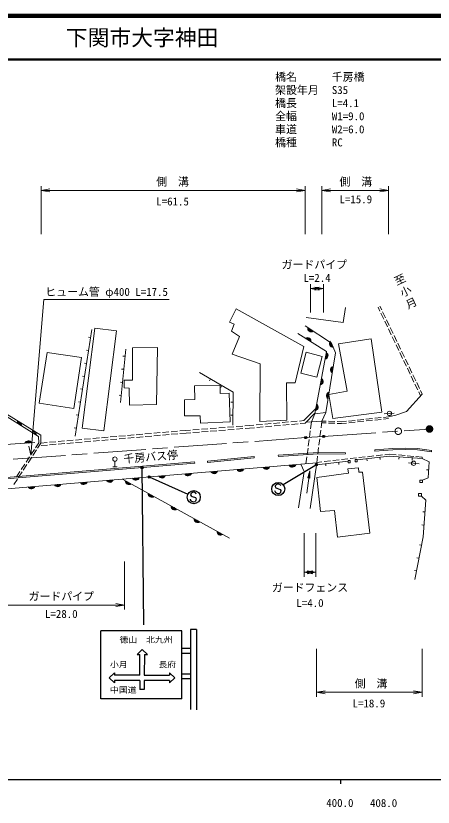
# Model space of a CAD drawing. Units: millimetres, scale not verified. Extents: x 40000 to 680000, y 20000 to 380000.
# Drawn here: x 393572 to 489234, y 198688 to 380000 of the extents above; entities that cross this region are included whole.
import ezdxf
from ezdxf.enums import TextEntityAlignment as Align

# ---------------------------------------------------------------- set-up
doc = ezdxf.new("R2010")
doc.units = ezdxf.units.MM
doc.header["$LTSCALE"] = 1000
doc.header["$PDMODE"] = 32
doc.header["$PDSIZE"] = 500
doc.linetypes.add('CHAIN', pattern=[18.5, 12, -1.5, 3.5, -1.5])
for name, color, linetype, lineweight in [('M-BMK', 2, 'CHAIN', 13), ('M-STR-HTXT', 7, 'Continuous', 13), ('M-STR-STRC', 7, 'Continuous', 25), ('M-TTL', 2, 'Continuous', 140), ('M-TTL-BAND', 7, 'Continuous', 25), ('M-TTL-LINE', 7, 'Continuous', 50), ('M-WORK', 1, 'Continuous', 13)]:
    doc.layers.add(name, color=color, linetype=linetype, lineweight=lineweight)
for name, color, linetype in [('M-BMK-HTXT', 7, 'Continuous'), ('M-OTRS', 6, 'Continuous'), ('M-TTL-TXT', 7, 'Continuous')]:
    doc.layers.add(name, color=color, linetype=linetype)
doc.styles.add('@ＭＳ ゴシック', font='')
doc.styles.add('ＭＳ ゴシック', font='')
doc.styles.get('@ＭＳ ゴシック').set_extended_font_data('@MS Gothic')
doc.styles.get('ＭＳ ゴシック').set_extended_font_data('MS Gothic')

# ---------------------------------------------------------------- blocks, each defined once
blk = doc.blocks.new('open_arrow')
at = {"color": 0, "linetype": 'Continuous', "lineweight": -2}
blk.add_lwpolyline([(7.5, 1.25), (0, 0), (7.5, -1.25)], dxfattribs=at)

msp = doc.modelspace()

# ---------------------------------------------------------------- linework, layer by layer
at = {"layer": 'M-BMK'}
for p, q in [((464120, 283632), (488397, 285329)), ((300721, 271592), (460023, 283371)), ((460023, 283371), (464120, 283632))]:
    msp.add_line(p, q, dxfattribs=at)
for centre, radius in [((481233, 284829), 750), ((488397, 285329), 750), ((488397, 285329), 650), ((488397, 285329), 550), ((488397, 285329), 450), ((488397, 285329), 350), ((488397, 285329), 250), ((488397, 285329), 150), ((488397, 285329), 50)]:
    msp.add_circle(centre, radius, dxfattribs=at)
at = {"layer": 'M-OTRS'}
for p in [(488397, 285329), (460023, 283371), (464120, 283632)]:
    msp.add_point(p, dxfattribs=at)
at = {"layer": 'M-STR-HTXT'}
for p, q in [((399390, 330000), (399390, 341000)), ((459885, 330000), (459885, 341000)), ((463718, 330000), (463718, 341000)), ((479004, 330000), (479004, 341000)), ((399390, 340000), (459885, 340000)), ((463718, 340000), (479004, 340000)), ((461131, 312000), (461131, 318500)), ((461131, 317500), (464092, 317500)), ((464092, 312000), (464092, 318500)), ((396977, 279324), (396548, 281367)), ((459660, 261500), (459660, 251500)), ((462353, 261500), (462353, 251500)), ((418463, 255000), (418463, 244000)), ((459660, 252500), (462353, 252500)), ((389198, 245000), (418463, 245000)), ((462480, 235000), (462480, 224000)), ((486704, 235000), (486704, 224000)), ((462480, 225000), (486704, 225000))]:
    msp.add_line(p, q, dxfattribs=at)
msp.add_lwpolyline([(396977, 279324), (400000, 315000), (428750, 315000)], dxfattribs=at)
at = {"layer": 'M-STR-STRC'}
for p, q in [((422485, 276494), (422821, 240496)), ((462480, 277155), (454857, 272574)), ((424123, 274350), (433027, 270438)), ((453036, 272320), (453013, 272150)), ((453013, 272150), (453141, 271876)), ((453229, 272528), (453036, 272320)), ((453425, 272668), (453229, 272528)), ((453674, 272718), (453425, 272668)), ((453848, 272694), (453674, 272718)), ((454065, 272585), (453848, 272694)), ((454230, 272474), (454065, 272585)), ((454281, 272307), (454230, 272474)), ((433660, 270454), (433636, 270284)), ((433636, 270284), (433765, 270010)), ((433853, 270662), (433660, 270454)), ((434049, 270802), (433853, 270662)), ((434298, 270852), (434049, 270802)), ((434472, 270828), (434298, 270852)), ((434688, 270720), (434472, 270828)), ((434853, 270608), (434688, 270720)), ((434905, 270441), (434853, 270608)), ((453017, 270987), (452959, 271152)), ((453144, 270721), (453017, 270987)), ((453141, 271876), (453368, 271766)), ((453299, 270611), (453144, 270721)), ((453518, 270499), (453299, 270611)), ((453368, 271766), (454167, 271485)), ((453699, 270473), (453518, 270499)), ((453950, 270517), (453699, 270473)), ((454137, 270661), (453950, 270517)), ((454243, 270885), (454137, 270661)), ((454167, 271485), (454287, 271226)), ((454287, 271226), (454243, 270885)), ((433641, 269122), (433583, 269287)), ((433768, 268855), (433641, 269122)), ((433765, 270010), (433992, 269901)), ((433923, 268745), (433768, 268855)), ((434142, 268633), (433923, 268745)), ((433992, 269901), (434790, 269619)), ((434322, 268608), (434142, 268633)), ((434574, 268651), (434322, 268608)), ((434761, 268795), (434574, 268651)), ((434867, 269019), (434761, 268795)), ((434790, 269619), (434911, 269360)), ((434911, 269360), (434867, 269019)), ((433576, 239395), (433576, 221098)), ((434980, 239395), (433576, 239395)), ((434980, 239395), (434980, 221020)), ((413085, 223538), (413085, 239095)), ((431661, 239095), (413085, 239095)), ((431661, 223538), (431661, 239095)), ((422536, 234836), (421366, 233666)), ((423739, 233633), (422536, 234836)), ((433576, 235078), (431661, 235078)), ((433576, 233908), (431661, 233908)), ((421366, 233666), (422027, 233666)), ((422027, 228916), (422027, 233666)), ((423029, 233633), (423022, 228916)), ((423029, 233633), (423739, 233633)), ((414988, 228323), (416158, 229493)), ((416158, 229493), (416158, 228916)), ((422027, 228916), (416158, 228916)), ((423022, 228916), (428813, 228916)), ((428813, 229501), (428813, 228916)), ((429983, 228331), (428813, 229501)), ((431661, 229228), (433576, 229228)), ((416158, 227153), (414988, 228323)), ((422027, 227746), (416158, 227746)), ((416158, 227746), (416158, 227153)), ((422029, 227746), (422027, 225635)), ((423021, 227746), (423019, 225635)), ((428781, 227746), (423021, 227746)), ((428781, 227746), (428781, 227161)), ((428813, 227161), (429983, 228331)), ((433576, 228058), (431661, 228058)), ((423019, 225635), (422027, 225635)), ((431661, 223538), (413085, 223538))]:
    msp.add_line(p, q, dxfattribs=at)
for centre, radius in [((422485, 276494), 250), ((422485, 276494), 200), ((422485, 276494), 150), ((422485, 276494), 100), ((422485, 276494), 50), ((422485, 276494), 20), ((462480, 277155), 250), ((462480, 277155), 200), ((462480, 277155), 150), ((462480, 277155), 100), ((462480, 277155), 50), ((462480, 277155), 20), ((424123, 274350), 250), ((424123, 274350), 200), ((424123, 274350), 150), ((424123, 274350), 100), ((424123, 274350), 50), ((424123, 274350), 20), ((453723, 271591), 1500), ((434347, 269725), 1500)]:
    msp.add_circle(centre, radius, dxfattribs=at)
for p in [(422485, 276494), (462480, 277155), (424123, 274350)]:
    msp.add_point(p, dxfattribs=at)
at = {"layer": 'M-TTL'}
msp.add_line((680000, 380000), (40000, 380000), dxfattribs=at)
at = {"layer": 'M-TTL-BAND'}
for p, q in [((40000, 205000), (579000, 205000)), ((468000, 205000), (468000, 204000))]:
    msp.add_line(p, q, dxfattribs=at)
at = {"layer": 'M-TTL-LINE'}
msp.add_line((40000, 370000), (680000, 370000), dxfattribs=at)
at = {"layer": 'M-WORK'}
for p, q in [((442558, 309807), (444066, 312852)), ((444066, 312852), (459597, 304267)), ((468635, 309740), (469157, 313199)), ((476595, 313226), (477034, 312314)), ((477039, 313448), (477436, 312625)), ((477251, 311864), (477901, 310512)), ((477653, 312175), (478304, 310823)), ((460152, 310850), (468635, 309740)), ((478117, 310061), (478767, 308709)), ((478521, 310373), (479172, 309021)), ((408762, 285532), (411650, 308469)), ((411650, 308469), (416617, 307844)), ((443587, 309328), (442558, 309807)), ((442978, 307747), (443587, 309328)), ((478984, 308259), (479634, 306907)), ((479389, 308571), (480039, 307219)), ((411002, 308119), (407179, 283707)), ((416617, 307844), (413729, 284906)), ((444878, 306558), (442978, 307747)), ((443152, 302505), (444878, 306558)), ((479851, 306456), (480501, 305105)), ((480256, 306769), (480907, 305417)), ((410715, 306287), (410221, 306364)), ((467565, 304820), (474997, 305965)), ((469529, 294000), (467565, 304820)), ((474997, 305965), (477439, 289216)), ((480718, 304654), (481368, 303302)), ((481124, 304967), (481775, 303615)), ((400725, 302890), (398941, 291231)), ((408621, 301682), (400725, 302890)), ((410251, 303323), (409757, 303400)), ((418773, 303635), (417577, 291399)), ((420322, 296532), (420344, 303905)), ((420344, 303905), (426043, 303992)), ((426043, 303992), (425825, 290958)), ((459597, 304267), (457578, 295889)), ((458898, 298138), (460160, 302902)), ((460160, 302902), (463795, 301939)), ((481584, 302851), (482234, 301500)), ((481992, 303165), (482643, 301814)), ((406837, 290023), (408621, 301682)), ((418613, 301996), (418115, 302044)), ((449567, 300294), (443152, 302505)), ((463795, 301939), (462534, 297176)), ((482451, 301049), (483101, 299697)), ((482860, 301363), (483511, 300012)), ((409787, 300359), (409293, 300436)), ((449519, 287079), (449567, 300294)), ((483318, 299247), (483968, 297895)), ((483728, 299561), (484379, 298210)), ((398778, 283628), (376074, 297729)), ((376427, 298028), (399300, 283921)), ((409323, 297395), (408829, 297472)), ((418321, 299010), (417823, 299059)), ((462534, 297176), (458898, 298138)), ((484184, 297444), (484835, 296092)), ((484596, 297759), (485246, 296408)), ((418029, 296024), (417532, 296073)), ((418408, 294742), (418429, 296553)), ((418429, 296553), (420322, 296532)), ((438203, 296791), (437951, 296359)), ((457578, 295889), (455620, 295889)), ((455620, 295889), (455718, 287340)), ((485051, 295642), (485701, 294290)), ((485463, 295957), (486114, 294606)), ((408859, 294431), (408365, 294508)), ((419517, 294699), (418408, 294742)), ((419647, 290762), (419517, 294699)), ((434559, 295212), (440377, 295390)), ((434591, 292080), (434559, 295212)), ((440377, 295390), (440435, 293490)), ((440792, 295274), (440539, 294843)), ((465306, 293245), (469529, 294000)), ((485918, 293839), (486356, 292927)), ((486331, 294155), (486728, 293332)), ((417737, 293039), (417240, 293087)), ((432227, 288338), (432242, 292051)), ((432242, 292051), (434591, 292080)), ((440435, 293490), (442451, 293519)), ((442451, 293519), (442719, 286968)), ((466237, 287761), (465306, 293245)), ((486728, 293332), (483091, 289367)), ((398941, 291231), (406837, 290023)), ((408395, 291467), (407901, 291544)), ((425825, 290958), (419647, 290762)), ((443345, 291491), (442845, 291494)), ((407931, 288503), (407437, 288581)), ((435853, 288382), (432227, 288338)), ((435900, 286674), (435853, 288382)), ((443328, 288491), (442828, 288494)), ((459612, 287255), (462310, 290000)), ((459885, 286678), (462106, 288937)), ((462083, 288818), (461353, 287009)), ((464655, 289147), (462083, 288818)), ((463735, 287165), (464655, 289147)), ((477439, 289216), (466237, 287761)), ((478001, 288786), (479191, 288893)), ((480694, 288488), (478962, 288115)), ((479191, 288893), (480327, 288982)), ((483091, 289367), (480694, 288488)), ((442719, 286968), (435900, 286674)), ((455718, 287340), (449519, 287079)), ((450623, 286444), (452117, 286579)), ((452615, 286624), (454109, 286759)), ((454607, 286804), (456101, 286939)), ((456599, 286984), (458093, 287118)), ((456761, 286396), (458255, 286530)), ((458591, 287163), (459612, 287255)), ((458753, 286575), (459885, 286678)), ((463735, 287165), (460133, 286929)), ((461353, 287009), (461139, 285399)), ((463735, 287165), (463538, 285584)), ((463718, 286766), (464722, 286724)), ((463735, 287165), (464724, 287124)), ((465222, 286703), (466720, 286641)), ((465223, 287103), (466722, 287041)), ((467220, 286620), (468223, 286578)), ((467222, 287020), (468211, 286979)), ((468211, 286979), (469360, 287100)), ((468223, 286578), (469387, 286701)), ((469857, 287153), (471349, 287310)), ((469884, 286753), (471376, 286911)), ((471846, 287363), (473338, 287521)), ((471873, 286964), (473365, 287121)), ((473835, 287573), (475327, 287731)), ((473862, 287174), (475354, 287332)), ((475824, 287783), (477316, 287941)), ((475851, 287384), (477343, 287542)), ((477813, 287994), (478962, 288115)), ((477840, 287594), (479004, 287717)), ((407466, 285539), (406972, 285617)), ((413729, 284906), (408762, 285532)), ((427161, 284540), (428655, 284669)), ((429153, 284712), (430648, 284842)), ((431146, 284885), (432567, 285009)), ((432567, 285009), (433608, 285089)), ((434107, 285127), (435602, 285242)), ((436101, 285281), (437597, 285396)), ((436150, 284683), (437646, 284798)), ((438095, 285434), (439591, 285549)), ((438145, 284836), (439640, 284951)), ((440089, 285587), (441585, 285702)), ((440139, 284989), (441634, 285104)), ((442083, 285741), (443579, 285856)), ((442133, 285143), (443628, 285258)), ((444077, 285894), (445573, 286009)), ((444127, 285296), (445622, 285411)), ((446071, 286047), (447113, 286128)), ((446121, 285450), (447163, 285530)), ((447113, 286128), (448134, 286220)), ((447163, 285530), (448295, 285632)), ((448632, 286265), (450125, 286399)), ((448793, 285677), (450287, 285812)), ((450785, 285857), (452279, 285991)), ((452777, 286036), (454271, 286171)), ((454769, 286216), (456263, 286351)), ((461074, 284903), (460877, 283416)), ((463476, 285088), (463291, 283600)), ((398778, 283628), (398838, 282128)), ((399300, 283921), (399339, 282126)), ((407236, 282811), (408730, 282940)), ((409228, 282984), (410722, 283113)), ((411221, 283157), (412715, 283286)), ((413213, 283329), (414707, 283459)), ((413263, 282732), (414758, 282861)), ((415206, 283502), (416700, 283632)), ((415256, 282904), (416750, 283034)), ((417198, 283675), (418692, 283805)), ((417248, 283077), (418743, 283207)), ((419191, 283848), (420685, 283978)), ((419241, 283250), (420735, 283380)), ((421183, 284021), (422678, 284151)), ((421234, 283423), (422728, 283553)), ((423176, 284194), (424670, 284323)), ((423226, 283596), (424720, 283726)), ((425168, 284367), (426663, 284496)), ((425219, 283769), (426713, 283898)), ((427211, 283942), (428705, 284071)), ((429204, 284115), (430698, 284244)), ((431196, 284287), (432616, 284411)), ((432616, 284411), (433658, 284491)), ((434156, 284529), (435652, 284644)), ((460811, 282920), (460615, 281433)), ((463229, 283104), (463043, 281615)), ((398838, 282128), (398119, 281045)), ((399339, 282126), (398576, 280958)), ((399339, 282126), (400760, 282249)), ((399390, 281528), (400810, 281651)), ((401258, 282292), (402752, 282422)), ((401308, 281694), (402803, 281824)), ((403250, 282465), (404745, 282595)), ((403301, 281867), (404795, 281997)), ((405243, 282638), (406737, 282768)), ((405293, 282040), (406788, 282170)), ((407286, 282213), (408780, 282343)), ((409278, 282386), (410773, 282515)), ((411271, 282559), (412765, 282688)), ((462982, 281119), (462796, 279630)), ((397843, 280628), (397013, 279379)), ((398302, 280540), (397481, 279284)), ((453726, 279359), (461692, 279839)), ((453744, 279060), (453726, 279359)), ((453744, 279060), (461703, 279539)), ((460549, 280937), (460352, 279450)), ((461692, 279839), (469098, 279919)), ((461703, 279539), (469101, 279619)), ((469101, 279619), (469098, 279919)), ((475861, 280571), (479991, 280891)), ((475885, 280272), (475861, 280571)), ((475885, 280272), (480005, 280591)), ((476147, 279218), (477637, 279387)), ((478134, 279443), (479307, 279576)), ((479307, 279576), (480784, 279437)), ((479991, 280891), (482948, 280944)), ((480005, 280591), (482946, 280644)), ((481282, 279390), (482776, 279249)), ((482946, 280644), (485612, 280565)), ((482948, 280944), (485639, 280864)), ((485612, 280565), (488818, 280088)), ((485639, 280864), (488862, 280385)), ((488862, 280385), (488818, 280088)), ((387927, 273951), (434542, 277787)), ((387951, 273652), (434567, 277488)), ((396736, 278962), (395907, 277712)), ((397208, 278866), (396387, 277610)), ((416294, 276637), (416294, 277929)), ((434542, 277787), (434567, 277488)), ((437475, 277968), (448203, 278998)), ((437504, 277669), (437475, 277968)), ((437504, 277669), (448231, 278699)), ((448203, 278998), (448231, 278699)), ((462537, 277553), (458912, 277245)), ((460287, 278955), (460073, 277344)), ((461032, 267097), (462537, 277553)), ((462480, 277155), (469712, 277960)), ((462734, 279134), (462537, 277553)), ((462553, 277680), (463726, 277812)), ((464223, 277869), (465713, 278037)), ((466210, 278094), (467701, 278262)), ((467587, 277723), (467642, 277226)), ((468198, 278318), (469688, 278487)), ((469712, 277610), (469712, 278147)), ((469712, 278147), (470193, 278147)), ((470193, 277610), (469712, 277610)), ((470185, 278543), (471675, 278712)), ((470193, 278147), (470193, 277610)), ((471330, 278313), (471330, 277784)), ((471843, 278313), (471330, 278313)), ((471330, 277784), (471843, 277784)), ((471843, 277784), (471843, 278313)), ((472172, 278768), (473663, 278937)), ((474010, 278500), (474069, 278003)), ((474160, 278993), (475650, 279162)), ((476989, 278852), (477048, 278356)), ((481434, 278937), (481397, 278438)), ((483273, 279202), (484767, 279062)), ((483540, 277576), (484748, 277487)), ((484426, 278711), (484388, 278213)), ((484748, 277487), (485991, 277381)), ((485265, 279015), (486742, 278876)), ((486742, 278876), (486704, 278540)), ((389709, 271486), (458912, 277245)), ((394524, 275630), (393694, 274380)), ((395630, 277296), (394800, 276046)), ((396113, 277192), (395293, 275936)), ((415794, 276637), (416794, 276637)), ((459660, 275622), (458395, 267277)), ((458912, 277245), (459660, 275622)), ((460274, 270614), (460940, 275733)), ((460940, 275733), (460474, 274141)), ((460984, 274075), (460940, 275733)), ((464605, 277392), (464660, 276895)), ((472092, 276458), (469676, 276192)), ((469676, 276192), (469801, 275215)), ((472181, 275410), (472092, 276458)), ((488169, 275965), (487670, 275996)), ((393925, 273844), (393104, 272588)), ((395019, 275518), (394198, 274262)), ((418015, 273842), (442553, 260315)), ((460474, 274141), (460984, 274075)), ((460481, 274140), (460487, 274187)), ((460531, 274134), (460578, 274497)), ((460580, 274128), (460668, 274806)), ((460630, 274121), (460759, 275115)), ((460679, 274115), (460850, 275424)), ((460778, 274102), (460949, 275411)), ((460828, 274095), (460957, 275089)), ((460878, 274089), (460966, 274767)), ((460927, 274082), (460974, 274445)), ((460977, 274076), (460983, 274123)), ((469801, 275215), (462594, 274220)), ((462594, 274220), (463394, 266428)), ((472998, 275472), (472181, 275410)), ((474703, 261473), (472998, 275472)), ((486161, 273590), (486777, 273590)), ((486161, 273085), (486161, 273590)), ((486777, 273085), (486161, 273085)), ((486777, 273590), (486777, 273085)), ((485903, 269945), (485903, 270522)), ((485903, 270522), (486534, 270522)), ((486534, 270522), (486534, 269945)), ((486534, 269945), (485903, 269945)), ((463394, 266428), (466630, 266668)), ((466630, 266668), (467310, 260514)), ((487340, 266318), (486842, 266351)), ((487142, 263324), (486643, 263357)), ((467310, 260514), (474703, 261473)), ((486584, 258689), (486093, 258785)), ((486002, 255745), (485512, 255842)), ((485421, 252802), (484931, 252899))]:
    msp.add_line(p, q, dxfattribs=at)
for points in [[(459863, 308954), (465897, 304998), (466816, 302760), (464655, 289147)], [(462083, 288818), (464814, 303058), (458225, 307236)], [(435637, 298295), (443359, 293770), (443315, 286212)], [(397909, 282232), (354187, 279263), (355265, 281454)], [(471843, 278244), (479156, 279108), (486704, 278540), (488285, 277776), (488054, 274153), (486777, 273590)], [(486534, 269945), (487521, 269041), (486961, 260601), (485043, 250890)]]:
    msp.add_lwpolyline(points, dxfattribs=at)
for centre in [(479191, 288893), (416294, 278429), (484748, 277487)]:
    msp.add_circle(centre, 500, dxfattribs=at)
for centre, radius, start, end in [((461289, 308393), 812, 169.36985, 304.13012), ((461289, 308393), 650, 175.48564, 298.01433), ((461289, 308393), 488, 186.61833, 286.88164), ((461289, 308393), 325, 220.80761, 252.69235), ((460423, 305472), 812, 350.2412, 125.00147), ((460423, 305472), 650, 356.35699, 118.88568), ((460423, 305472), 488, 7.48968, 107.753), ((460423, 305472), 325, 41.67897, 73.56371), ((466294, 304854), 812, 134.94852, 269.70879), ((466294, 304854), 650, 141.06431, 263.593), ((466294, 304854), 488, 152.197, 252.46031), ((466294, 304854), 325, 186.38629, 218.27102), ((464319, 302136), 812, 281.76416, 56.52443), ((464319, 302136), 650, 287.87995, 50.40864), ((464319, 302136), 488, 299.01264, 39.27595), ((464319, 302136), 325, 333.20193, 5.08666), ((466519, 298894), 812, 103.59902, 238.35929), ((466519, 298894), 650, 109.71481, 232.2435), ((466519, 298894), 488, 120.8475, 221.11082), ((466519, 298894), 325, 155.03679, 186.92153), ((463189, 296243), 812, 281.76416, 56.52443), ((463189, 296243), 650, 287.87995, 50.40864), ((463189, 296243), 488, 299.01264, 39.27595), ((463189, 296243), 325, 333.20193, 5.08666), ((465578, 292968), 812, 103.59902, 238.35929), ((465578, 292968), 650, 109.71481, 232.2435), ((465578, 292968), 488, 120.8475, 221.11082), ((465578, 292968), 325, 155.03679, 186.92153), ((462059, 290350), 812, 281.76416, 56.52443), ((462059, 290350), 650, 287.87995, 50.40864), ((462059, 290350), 488, 299.01264, 39.27595), ((462059, 290350), 325, 333.20193, 5.08666), ((394330, 287050), 354, 157.1337, 319.53888), ((394330, 287050), 283, 159.35774, 317.31484), ((394330, 287050), 212, 163.10406, 313.56851), ((394330, 287050), 142, 170.81579, 305.85678), ((394330, 287050), 100, 181.13346, 295.53912), ((394502, 286220), 354, 336.95391, 139.35909), ((394502, 286220), 283, 339.17795, 137.13505), ((394502, 286220), 212, 342.92428, 133.38872), ((394502, 286220), 142, 350.63601, 125.67699), ((394502, 286220), 100, 0.95367, 115.35933), ((397734, 284950), 354, 157.1337, 319.53888), ((397734, 284950), 283, 159.35774, 317.31484), ((397734, 284950), 212, 163.10406, 313.56851), ((397734, 284950), 142, 170.81579, 305.85678), ((397734, 284950), 100, 181.13346, 295.53912), ((397900, 284109), 354, 336.95391, 139.35909), ((397900, 284109), 283, 339.17795, 137.13505), ((397900, 284109), 212, 342.92428, 133.38872), ((397900, 284109), 142, 350.63601, 125.67699), ((397900, 284109), 100, 0.95367, 115.35933), ((396433, 281818), 812, 26.50371, 161.26398), ((396433, 281818), 650, 32.6195, 155.14819), ((396433, 281818), 488, 43.75218, 144.0155), ((396433, 281818), 325, 77.94147, 109.82621), ((439013, 275903), 812, 207.37689, 342.13716), ((439013, 275903), 650, 213.49268, 336.02137), ((439013, 275903), 488, 224.62537, 324.88868), ((439013, 275903), 325, 258.81466, 290.69939), ((444992, 276401), 812, 207.37689, 342.13716), ((444992, 276401), 650, 213.49268, 336.02137), ((444992, 276401), 488, 224.62537, 324.88868), ((444992, 276401), 325, 258.81466, 290.69939), ((450971, 276898), 812, 207.37689, 342.13716), ((450971, 276898), 650, 213.49268, 336.02137), ((450971, 276898), 488, 224.62537, 324.88868), ((450971, 276898), 325, 258.81466, 290.69939), ((456951, 277396), 812, 207.37689, 342.13716), ((456951, 277396), 650, 213.49268, 336.02137), ((456951, 277396), 488, 224.62537, 324.88868), ((456951, 277396), 325, 258.81466, 290.69939), ((421075, 274410), 812, 207.37689, 342.13716), ((421075, 274410), 650, 213.49268, 336.02137), ((421075, 274410), 488, 224.62537, 324.88868), ((421075, 274410), 325, 258.81466, 290.69939), ((427054, 274908), 812, 207.37689, 342.13716), ((427054, 274908), 650, 213.49268, 336.02137), ((427054, 274908), 488, 224.62537, 324.88868), ((427054, 274908), 325, 258.81466, 290.69939), ((433033, 275405), 812, 207.37689, 342.13716), ((433033, 275405), 650, 213.49268, 336.02137), ((433033, 275405), 488, 224.62537, 324.88868), ((433033, 275405), 325, 258.81466, 290.69939), ((397157, 272420), 812, 207.37689, 342.13716), ((397157, 272420), 650, 213.49268, 336.02137), ((397157, 272420), 488, 224.62537, 324.88868), ((397157, 272420), 325, 258.81466, 290.69939), ((403137, 272917), 812, 207.37689, 342.13716), ((403137, 272917), 650, 213.49268, 336.02137), ((403137, 272917), 488, 224.62537, 324.88868), ((403137, 272917), 325, 258.81466, 290.69939), ((409116, 273415), 812, 207.37689, 342.13716), ((409116, 273415), 650, 213.49268, 336.02137), ((409116, 273415), 488, 224.62537, 324.88868), ((409116, 273415), 325, 258.81466, 290.69939), ((415095, 273913), 812, 207.37689, 342.13716), ((415095, 273913), 650, 213.49268, 336.02137), ((415095, 273913), 488, 224.62537, 324.88868), ((415095, 273913), 325, 258.81466, 290.69939), ((419479, 273391), 812, 173.75242, 308.51269), ((419479, 273391), 650, 179.86821, 302.3969), ((419479, 273391), 488, 191.0009, 291.26422), ((419479, 273391), 325, 225.19019, 257.07493), ((424734, 270495), 812, 173.75242, 308.51269), ((424734, 270495), 650, 179.86821, 302.3969), ((424734, 270495), 488, 191.0009, 291.26422), ((424734, 270495), 325, 225.19019, 257.07493), ((429988, 267598), 812, 173.75242, 308.51269), ((429988, 267598), 650, 179.86821, 302.3969), ((429988, 267598), 488, 191.0009, 291.26422), ((429988, 267598), 325, 225.19019, 257.07493), ((435243, 264701), 812, 173.75242, 308.51269), ((435243, 264701), 650, 179.86821, 302.3969), ((435243, 264701), 488, 191.0009, 291.26422), ((435243, 264701), 325, 225.19019, 257.07493), ((440497, 261805), 812, 173.75242, 308.51269), ((440497, 261805), 650, 179.86821, 302.3969), ((440497, 261805), 488, 191.0009, 291.26422), ((440497, 261805), 325, 225.19019, 257.07493)]:
    msp.add_arc(centre, radius, start, end, dxfattribs=at)

# ---------------------------------------------------------------- block references
at = {"layer": 'M-STR-HTXT', "xscale": 267, "yscale": 267}
for p in [(399390, 340000), (463718, 340000), (461131, 317500), (459660, 252500), (462480, 225000)]:
    msp.add_blockref('open_arrow', p, dxfattribs=at)
at = {"layer": 'M-STR-HTXT', "xscale": 267, "yscale": 267, "rotation": 180}
for p in [(459885, 340000), (479004, 340000), (464092, 317500), (462353, 252500), (418463, 245000), (486704, 225000)]:
    msp.add_blockref('open_arrow', p, dxfattribs=at)

# ---------------------------------------------------------------- texts
at = {"layer": 'M-BMK-HTXT', "style": 'ＭＳ ゴシック'}
for s, p in [('橋名', (453000, 366000)), ('千房橋', (466000, 366000)), ('架設年月', (453000, 363000)), ('S35', (466000, 363000)), ('橋長', (453000, 360000)), ('L=4.1', (466000, 360000)), ('全幅', (453000, 357000)), ('W1=9.0', (466000, 357000)), ('車道', (453000, 354000)), ('W2=6.0', (466000, 354000)), ('橋種', (453000, 351000)), ('RC', (466000, 351000))]:
    msp.add_text(s, height=1833, dxfattribs=at).set_placement(p, align=Align.MIDDLE_LEFT)
msp.add_text('千房バス停', height=1833, rotation=4.705, dxfattribs=at).set_placement((424486, 278958), align=Align.MIDDLE_CENTER)
at = {"layer": 'M-BMK-HTXT', "insert": (482851, 316611), "char_height": 1833, "attachment_point": 5, "rotation": 295.717, "style": '@ＭＳ ゴシック'}
msp.add_mtext('\\T1.2;至小月', dxfattribs=at)
at = {"layer": 'M-STR-HTXT', "style": 'ＭＳ ゴシック'}
for s, p in [('側\u3000溝', (429500, 342000)), ('側\u3000溝', (471500, 342000)), ('ガードパイプ', (462000, 323000)), ('ヒューム管 φ400 L=17.5', (414375, 316750)), ('ガードフェンス', (461000, 249000)), ('ガードパイプ', (404000, 247000)), ('側\u3000溝', (475000, 227000))]:
    msp.add_text(s, height=1833, dxfattribs=at).set_placement(p, align=Align.MIDDLE_CENTER)
for s, p in [('L=61.5', (429500, 336000)), ('L=15.9', (471500, 336500)), ('L=2.4', (462611, 318500)), ('L=4.0', (461000, 244000)), ('L=28.0', (404000, 241500)), ('L=18.9', (474500, 221000))]:
    msp.add_text(s, height=1833, dxfattribs=at).set_placement(p, align=Align.BOTTOM_CENTER)
at = {"layer": 'M-STR-STRC', "style": 'ＭＳ ゴシック', "width": 1.1}
msp.add_text('徳山\u3000北九州', height=1320, dxfattribs=at).set_placement((423424, 237042), align=Align.MIDDLE_CENTER)
for s, p in [('小月', (415144, 230301)), ('長府', (426282, 230301)), ('中国道', (415144, 224473))]:
    msp.add_text(s, height=1320, dxfattribs=at).set_placement(p, align=Align.BOTTOM_LEFT)
at = {"layer": 'M-TTL-BAND', "style": 'ＭＳ ゴシック'}
for s, p in [('400.0', (467844, 198195)), ('408.0', (477870, 198168))]:
    msp.add_text(s, height=1833, dxfattribs=at).set_placement(p, align=Align.BOTTOM_CENTER)
at = {"layer": 'M-TTL-TXT', "style": 'ＭＳ ゴシック'}
msp.add_text('下関市大字神田', height=3666, dxfattribs=at).set_placement((405024, 375000), align=Align.MIDDLE_LEFT)

doc.saveas('drawing.dxf')
